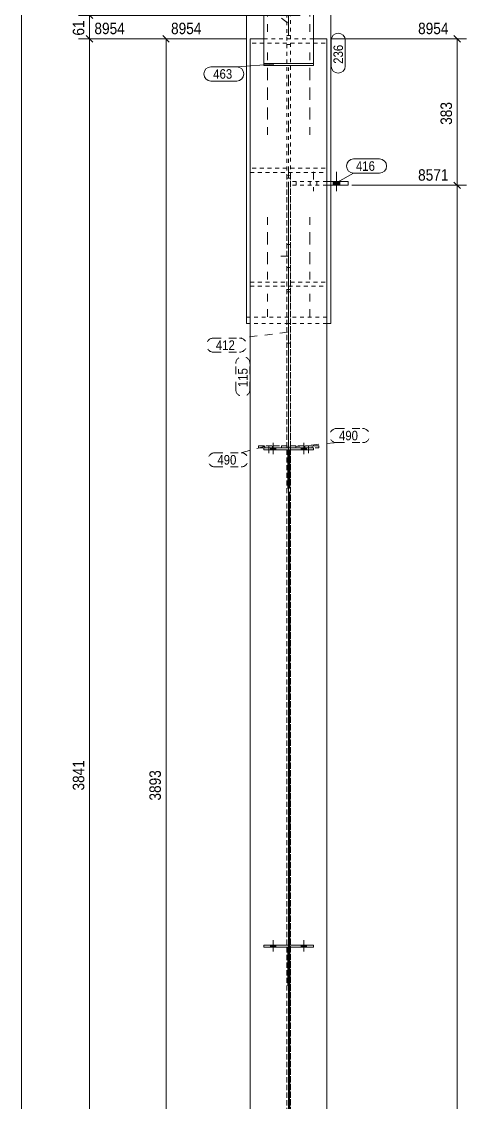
# Model space of a CAD drawing. Header units: millimetres. Extents: x 2 to 579, y 1 to 825.
# Drawn here: x 5 to 121.1, y 399.1 to 681.5 of the extents above; entities that cross this region are included whole.
import ezdxf

# ---------------------------------------------------------------- set-up
doc = ezdxf.new("R2010")
doc.units = ezdxf.units.MM
for name, pattern in [('XKITLINE00', [0]), ('XKITLINE01', [4, 1, -1, 1, -1]), ('XKITLINE02', [4, 2, -2]), ('XKITLINE03', [6, 3, -1, 1, -1])]:
    doc.linetypes.add(name, pattern=pattern)
for name, color, linetype, lineweight in [('Bolt', 3, 'Continuous', 0), ('Dimensions', 7, 'Continuous', 0), ('DrawingSheet', 5, 'Continuous', 0), ('Part', 2, 'Continuous', 0), ('PartMark', 7, 'Continuous', 0)]:
    doc.layers.add(name, color=color, linetype=linetype, lineweight=lineweight)
doc.styles.add('ARIAL', font='ARIAL.TTF')

# ---------------------------------------------------------------- blocks, each defined once
blk = doc.blocks.new('*A54')
at = {"layer": 'Bolt', "color": 3, "linetype": 'XKITLINE02', "lineweight": 0}
for p, q in [((74.2, 623.24), (75.2, 623.24)), ((72.7, 620.24), (76.7, 620.24)), ((74.2, 617.24), (75.2, 617.24))]:
    blk.add_line(p, q, dxfattribs=at)
blk = doc.blocks.new('*A55')
at = {"layer": 'Bolt', "color": 3, "linetype": 'XKITLINE02', "lineweight": 0}
for p, q in [((69.2, 678.87), (69.2, 685.43)), ((80.2, 678.87), (80.2, 685.43)), ((69.2, 667.42), (69.2, 673.97)), ((80.2, 667.42), (80.2, 673.97)), ((69.2, 662.26), (69.2, 668.82)), ((80.2, 662.26), (80.2, 668.82)), ((69.2, 657.1), (69.2, 663.66)), ((80.2, 657.1), (80.2, 663.66)), ((69.2, 651.95), (69.2, 658.5)), ((80.2, 651.95), (80.2, 658.5)), ((69.2, 624.45), (69.2, 631.01)), ((80.2, 624.45), (80.2, 631.01)), ((69.2, 619.29), (69.2, 625.85)), ((80.2, 619.29), (80.2, 625.85)), ((69.2, 614.14), (69.2, 620.69)), ((80.2, 614.14), (80.2, 620.69)), ((69.2, 604.4), (69.2, 610.95)), ((80.2, 604.4), (80.2, 610.95))]:
    blk.add_line(p, q, dxfattribs=at)
blk = doc.blocks.new('*A57')
at = {"layer": 'Bolt'}
for points in [[(71.4, 440.12), (71.4, 439.62), (70, 439.62), (70, 440.12)], [(71.4, 440.12), (71.4, 439.62), (70, 439.62), (70, 440.12)], [(79.4, 440.12), (79.4, 439.62), (78, 439.62), (78, 440.12)], [(79.4, 440.12), (79.4, 439.62), (78, 439.62), (78, 440.12)]]:
    blk.add_hatch(color=3, dxfattribs=at).paths.add_polyline_path(points, flags=17)
at = {"layer": 'Bolt', "color": 3, "linetype": 'XKITLINE00', "lineweight": 0}
for p, q in [((70.7, 438.46), (70.7, 441.46)), ((70.7, 438.46), (70.7, 441.46)), ((78.7, 438.46), (78.7, 441.46)), ((78.7, 438.46), (78.7, 441.46)), ((70, 439.62), (70, 440.12)), ((70, 439.62), (70, 440.12)), ((71.4, 439.62), (71.4, 440.12)), ((71.4, 439.62), (71.4, 440.12)), ((78, 439.62), (78, 440.12)), ((78, 439.62), (78, 440.12)), ((79.4, 439.62), (79.4, 440.12)), ((79.4, 439.62), (79.4, 440.12))]:
    blk.add_line(p, q, dxfattribs=at)
blk = doc.blocks.new('*A60')
at = {"layer": 'Bolt'}
for points in [[(71.4, 570.12), (71.4, 569.62), (70, 569.62), (70, 570.12)], [(71.4, 570.12), (71.4, 569.62), (70, 569.62), (70, 570.12)], [(79.4, 570.12), (79.4, 569.62), (78, 569.62), (78, 570.12)], [(79.4, 570.12), (79.4, 569.62), (78, 569.62), (78, 570.12)]]:
    blk.add_hatch(color=3, dxfattribs=at).paths.add_polyline_path(points, flags=17)
at = {"layer": 'Bolt', "color": 3, "linetype": 'XKITLINE00', "lineweight": 0}
for p, q in [((70.7, 568.46), (70.7, 571.46)), ((70.7, 568.46), (70.7, 571.46)), ((78.7, 568.46), (78.7, 571.46)), ((78.7, 568.46), (78.7, 571.46)), ((70, 569.62), (70, 570.12)), ((70, 569.62), (70, 570.12)), ((71.4, 569.62), (71.4, 570.12)), ((71.4, 569.62), (71.4, 570.12)), ((78, 569.62), (78, 570.12)), ((78, 569.62), (78, 570.12)), ((79.4, 569.62), (79.4, 570.12)), ((79.4, 569.62), (79.4, 570.12))]:
    blk.add_line(p, q, dxfattribs=at)
blk = doc.blocks.new('*A61')
at = {"layer": 'Bolt', "color": 3, "linetype": 'XKITLINE02', "lineweight": 0}
for p, q in [((68.52, 570.12), (68.52, 570.62)), ((69.5, 568.77), (69.5, 571.77)), ((70.48, 570.12), (70.48, 570.62))]:
    blk.add_line(p, q, dxfattribs=at)
blk = doc.blocks.new('*A62')
at = {"layer": 'Bolt', "color": 3, "linetype": 'XKITLINE02', "lineweight": 0}
for p, q in [((78.92, 570.12), (78.92, 570.62)), ((79.9, 568.77), (79.9, 571.77)), ((80.88, 570.12), (80.88, 570.62))]:
    blk.add_line(p, q, dxfattribs=at)
blk = doc.blocks.new('*A65')
at = {"layer": 'Bolt'}
blk.add_hatch(color=3, dxfattribs=at).paths.add_polyline_path([(88.1, 639.74), (88.1, 638.74), (86.3, 638.74), (86.3, 639.74)], flags=17)
blk.add_hatch(color=3, dxfattribs=at).paths.add_polyline_path([(88.1, 639.74), (88.1, 638.74), (86.3, 638.74), (86.3, 639.74)], flags=17)
at = {"layer": 'Bolt', "color": 3, "linetype": 'XKITLINE02', "lineweight": 0}
for p, q in [((81.2, 642.24), (81.2, 637.24)), ((81.2, 642.24), (81.2, 637.24)), ((80.3, 639.74), (80.3, 638.74)), ((80.3, 639.74), (80.3, 638.74)), ((82.1, 639.74), (82.1, 638.74)), ((82.1, 639.74), (82.1, 638.74))]:
    blk.add_line(p, q, dxfattribs=at)
at = {"layer": 'Bolt', "color": 3, "linetype": 'XKITLINE00', "lineweight": 0}
for p, q in [((87.2, 642.24), (87.2, 637.24)), ((87.2, 642.24), (87.2, 637.24)), ((86.3, 639.74), (86.3, 638.74)), ((86.3, 639.74), (86.3, 638.74)), ((88.1, 639.74), (88.1, 638.74)), ((88.1, 639.74), (88.1, 638.74))]:
    blk.add_line(p, q, dxfattribs=at)
blk = doc.blocks.new('*A67')
at = {"layer": 'Part', "color": 2, "linetype": 'XKITLINE00', "lineweight": 0}
for p, q in [((64.7, 677.04), (68.2, 677.04)), ((64.7, 677.04), (64.7, 154.62)), ((84.7, 677.04), (81.2, 677.04)), ((84.7, 677.04), (84.7, 154.62))]:
    blk.add_line(p, q, dxfattribs=at)
at = {"layer": 'Part', "color": 7, "linetype": 'XKITLINE01', "lineweight": 0}
for p, q in [((74.2, 675.92), (64.7, 675.92)), ((81.2, 677.04), (68.2, 677.04)), ((74.2, 154.62), (74.2, 675.92)), ((75.2, 675.92), (75.2, 154.62)), ((75.2, 675.92), (84.7, 675.92)), ((74.2, 643.21), (64.7, 643.21)), ((64.7, 642.09), (84.7, 642.09)), ((75.2, 643.21), (84.7, 643.21))]:
    blk.add_line(p, q, dxfattribs=at)
at = {"layer": 'Part', "color": 7, "linetype": 'XKITLINE03', "lineweight": 0}
blk.add_line((74.7, 154.62), (74.7, 669.56), dxfattribs=at)
blk = doc.blocks.new('*A68')
at = {"layer": 'Part', "color": 2, "linetype": 'XKITLINE00', "lineweight": 0}
for p, q in [((63.7, 685.55), (68.2, 685.55)), ((63.7, 685.55), (63.7, 602.62)), ((63.7, 683.91), (68.2, 683.91)), ((85.7, 685.55), (81.2, 685.55)), ((85.7, 683.91), (81.2, 683.91)), ((85.7, 685.55), (85.7, 639.74)), ((85.7, 638.74), (85.7, 602.62)), ((63.7, 602.62), (64.7, 602.62)), ((85.7, 602.62), (84.7, 602.62))]:
    blk.add_line(p, q, dxfattribs=at)
at = {"layer": 'Part', "color": 7, "linetype": 'XKITLINE01', "lineweight": 0}
for p, q in [((81.2, 685.55), (68.2, 685.55)), ((81.2, 683.91), (68.2, 683.91)), ((85.7, 639.74), (85.7, 638.74)), ((63.7, 604.25), (85.7, 604.25)), ((84.7, 602.62), (64.7, 602.62))]:
    blk.add_line(p, q, dxfattribs=at)
blk = doc.blocks.new('*A71')
at = {"layer": 'Part', "color": 2, "linetype": 'XKITLINE00', "lineweight": 0}
for p, q in [((74.45, 439.62), (74.45, 429.62)), ((74.95, 439.62), (74.95, 429.62)), ((74.45, 429.62), (74.95, 429.62))]:
    blk.add_line(p, q, dxfattribs=at)
at = {"layer": 'Part', "color": 7, "linetype": 'XKITLINE01', "lineweight": 0}
blk.add_line((74.45, 439.62), (74.95, 439.62), dxfattribs=at)
blk.add_line((74.45, 439.62), (74.95, 439.62), dxfattribs=at)
blk = doc.blocks.new('*A72')
at = {"layer": 'Part', "color": 2, "linetype": 'XKITLINE00', "lineweight": 0}
for p, q in [((68.2, 440.12), (68.2, 440.12)), ((68.2, 440.12), (81.2, 440.12)), ((68.2, 440.12), (68.2, 439.62)), ((81.2, 439.62), (68.2, 439.62)), ((81.2, 440.12), (81.2, 440.12)), ((81.2, 440.12), (81.2, 439.62))]:
    blk.add_line(p, q, dxfattribs=at)
at = {"layer": 'Part', "color": 7, "linetype": 'XKITLINE01', "lineweight": 0}
for p, q in [((81.2, 440.12), (68.2, 440.12)), ((81.2, 439.62), (68.2, 439.62))]:
    blk.add_line(p, q, dxfattribs=at)
blk = doc.blocks.new('*A73')
at = {"layer": 'Part', "color": 2, "linetype": 'XKITLINE00', "lineweight": 0}
for p, q in [((68.2, 670.56), (81.2, 670.56)), ((68.2, 670.56), (68.2, 670.06)), ((68.2, 670.06), (81.2, 670.06)), ((81.2, 670.56), (81.2, 670.06))]:
    blk.add_line(p, q, dxfattribs=at)
blk = doc.blocks.new('*A74')
at = {"layer": 'Part', "color": 7, "linetype": 'XKITLINE01', "lineweight": 0}
for p, q in [((74.2, 670.56), (74.2, 683.91)), ((74.2, 683.91), (75.2, 683.91)), ((75.2, 683.91), (75.2, 670.56)), ((74.2, 677.9), (75.2, 677.9)), ((74.2, 675.54), (75.2, 675.54)), ((74.2, 670.56), (75.2, 670.56)), ((75.2, 670.56), (74.2, 670.56))]:
    blk.add_line(p, q, dxfattribs=at)
blk = doc.blocks.new('*A75')
at = {"layer": 'Part', "color": 2, "linetype": 'XKITLINE00', "lineweight": 0}
for p, q in [((68.2, 695.56), (81.2, 695.56)), ((68.2, 695.56), (68.2, 670.56)), ((81.2, 695.56), (81.2, 670.56)), ((81.2, 670.56), (68.2, 670.56))]:
    blk.add_line(p, q, dxfattribs=at)
at = {"layer": 'Part', "color": 7, "linetype": 'XKITLINE01', "lineweight": 0}
for p, q in [((81.2, 695.56), (68.2, 695.56)), ((68.2, 670.56), (81.2, 670.56))]:
    blk.add_line(p, q, dxfattribs=at)
blk = doc.blocks.new('*A76')
at = {"layer": 'Part', "color": 2, "linetype": 'XKITLINE00', "lineweight": 0}
for p, q in [((68.2, 570.12), (68.2, 570.12)), ((68.2, 570.12), (81.2, 570.12)), ((68.2, 570.12), (68.2, 569.62)), ((81.2, 569.62), (68.2, 569.62)), ((81.2, 570.12), (81.2, 570.12)), ((81.2, 570.12), (81.2, 569.62))]:
    blk.add_line(p, q, dxfattribs=at)
at = {"layer": 'Part', "color": 7, "linetype": 'XKITLINE01', "lineweight": 0}
for p, q in [((81.2, 570.12), (68.2, 570.12)), ((81.2, 569.62), (68.2, 569.62))]:
    blk.add_line(p, q, dxfattribs=at)
blk = doc.blocks.new('*A77')
at = {"layer": 'Part', "color": 7, "linetype": 'XKITLINE01', "lineweight": 0}
for p, q in [((66.8, 570.12), (66.8, 570.62)), ((66.8, 570.62), (74.3, 570.62)), ((74.3, 570.62), (66.8, 570.62)), ((72.8, 570.12), (72.8, 570.62)), ((74.3, 570.12), (74.3, 570.62)), ((66.8, 570.12), (74.3, 570.12)), ((74.3, 570.12), (66.8, 570.12)), ((66.8, 570.12), (66.8, 570.12)), ((74.3, 570.12), (74.3, 570.12))]:
    blk.add_line(p, q, dxfattribs=at)
blk = doc.blocks.new('*A78')
at = {"layer": 'Part', "color": 2, "linetype": 'XKITLINE00', "lineweight": 0}
for p, q in [((74.45, 569.62), (74.45, 559.62)), ((74.95, 569.62), (74.95, 559.62)), ((74.45, 559.62), (74.95, 559.62))]:
    blk.add_line(p, q, dxfattribs=at)
at = {"layer": 'Part', "color": 7, "linetype": 'XKITLINE01', "lineweight": 0}
blk.add_line((74.45, 569.62), (74.95, 569.62), dxfattribs=at)
blk.add_line((74.45, 569.62), (74.95, 569.62), dxfattribs=at)
blk = doc.blocks.new('*A79')
at = {"layer": 'Part', "color": 7, "linetype": 'XKITLINE01', "lineweight": 0}
for p, q in [((82.6, 570.62), (75.1, 570.62)), ((75.1, 570.62), (75.1, 570.62)), ((75.1, 570.62), (82.6, 570.62)), ((75.1, 570.12), (75.1, 570.62)), ((76.6, 570.12), (76.6, 570.62)), ((82.6, 570.62), (82.6, 570.62)), ((82.6, 570.62), (82.6, 570.12)), ((82.6, 570.12), (75.1, 570.12)), ((82.6, 570.12), (75.1, 570.12))]:
    blk.add_line(p, q, dxfattribs=at)
blk = doc.blocks.new('*A84')
at = {"layer": 'Part', "color": 7, "linetype": 'XKITLINE01', "lineweight": 0}
for p, q in [((75.2, 611.54), (74.2, 611.54)), ((74.2, 611.54), (74.2, 597.49)), ((74.2, 610.91), (75.2, 610.91)), ((75.2, 611.54), (75.2, 597.49)), ((74.2, 602.62), (75.2, 602.62)), ((75.2, 597.49), (74.2, 597.49))]:
    blk.add_line(p, q, dxfattribs=at)
blk = doc.blocks.new('*A85')
at = {"layer": 'Part', "color": 7, "linetype": 'XKITLINE01', "lineweight": 0}
for p, q in [((74.2, 641.26), (74.2, 242.09)), ((75.2, 641.24), (74.2, 641.26)), ((75.2, 641.24), (75.2, 242.09)), ((74.2, 640.62), (75.2, 640.62)), ((64.7, 613.45), (64.7, 241.91)), ((64.7, 613.45), (74.2, 613.45)), ((75.2, 613.45), (84.7, 613.45)), ((84.7, 241.91), (84.7, 613.45)), ((64.7, 612.4), (84.7, 612.4))]:
    blk.add_line(p, q, dxfattribs=at)
at = {"layer": 'Part', "color": 7, "linetype": 'XKITLINE03', "lineweight": 0}
blk.add_line((74.7, 638.66), (74.7, 445.48), dxfattribs=at)
blk = doc.blocks.new('*A89')
at = {"layer": 'Part', "color": 7, "linetype": 'XKITLINE01', "lineweight": 0}
for p, q in [((75.2, 639.74), (75.2, 638.74)), ((84.7, 639.74), (75.2, 639.74)), ((84.7, 638.74), (75.2, 638.74)), ((76.7, 639.74), (76.7, 638.74))]:
    blk.add_line(p, q, dxfattribs=at)
at = {"layer": 'Part', "color": 2, "linetype": 'XKITLINE00', "lineweight": 0}
for p, q in [((90.2, 639.74), (84.7, 639.74)), ((90.2, 638.74), (84.7, 638.74)), ((90.2, 639.74), (90.2, 638.74))]:
    blk.add_line(p, q, dxfattribs=at)
blk = doc.blocks.new('*A136')
at = {"layer": 'DrawingSheet', "color": 5, "linetype": 'XKITLINE00', "lineweight": 0}
blk.add_line((5, 825), (5, 5), dxfattribs=at)
blk = doc.blocks.new('*A218')
at = {"layer": 'Dimensions', "color": 7, "linetype": 'XKITLINE00', "lineweight": 0}
for p, q in [((63.7, 677.04), (19.85, 677.04)), ((21.85, 677.89), (23.55, 676.19)), ((22.7, 292.98), (22.7, 677.04))]:
    blk.add_line(p, q, dxfattribs=at)
at = {"layer": 'Dimensions', "color": 3}
blk.add_point((22.7, 677.04), dxfattribs=at)
at = {"layer": 'Dimensions', "color": 3, "style": 'ARIAL', "width": 0.85}
blk.add_text('8954', height=3, dxfattribs=at).set_placement((24, 678.24))
blk.add_text('3841', height=3, rotation=90.0002, dxfattribs=at).set_placement((21.35, 480.56))
blk = doc.blocks.new('*A219')
at = {"layer": 'Dimensions', "color": 7, "linetype": 'XKITLINE00', "lineweight": 0}
for p, q in [((91.2, 638.74), (121.1, 638.74)), ((117.85, 639.59), (119.55, 637.89)), ((118.7, 95.62), (118.7, 638.74))]:
    blk.add_line(p, q, dxfattribs=at)
at = {"layer": 'Dimensions', "color": 3}
blk.add_point((118.7, 638.74), dxfattribs=at)
at = {"layer": 'Dimensions', "color": 3, "style": 'ARIAL', "width": 0.85}
blk.add_text('8571', height=3, dxfattribs=at).set_placement((108.5, 639.94))
blk = doc.blocks.new('*A220')
at = {"layer": 'Dimensions', "color": 7, "linetype": 'XKITLINE00', "lineweight": 0}
for p, q in [((63.7, 677.04), (39.85, 677.04)), ((41.85, 677.89), (43.55, 676.19)), ((42.7, 287.75), (42.7, 677.04))]:
    blk.add_line(p, q, dxfattribs=at)
at = {"layer": 'Dimensions', "color": 3}
blk.add_point((42.7, 677.04), dxfattribs=at)
at = {"layer": 'Dimensions', "color": 3, "style": 'ARIAL', "width": 0.85}
blk.add_text('8954', height=3, dxfattribs=at).set_placement((44, 678.24))
blk.add_text('3893', height=3, rotation=90.0002, dxfattribs=at).set_placement((41.35, 477.94))
blk = doc.blocks.new('*A221')
at = {"layer": 'Dimensions', "color": 7, "linetype": 'XKITLINE00', "lineweight": 0}
for p, q in [((74.7, 558.62), (74.7, 197.22)), ((74.95, 558.62), (74.95, 197.22))]:
    blk.add_line(p, q, dxfattribs=at)
blk = doc.blocks.new('*A248')
at = {"layer": 'Dimensions', "color": 7, "linetype": 'XKITLINE00', "lineweight": 0}
for p, q in [((21.85, 684.01), (23.55, 682.31)), ((77.7, 683.16), (19.85, 683.16)), ((22.7, 677.04), (22.7, 683.16)), ((63.7, 677.04), (19.85, 677.04)), ((21.85, 677.89), (23.55, 676.19))]:
    blk.add_line(p, q, dxfattribs=at)
at = {"layer": 'Dimensions', "color": 3}
for p in [(22.7, 683.16), (22.7, 677.04)]:
    blk.add_point(p, dxfattribs=at)
at = {"layer": 'Dimensions', "color": 3, "style": 'ARIAL', "width": 0.85}
blk.add_text('9015', height=3, dxfattribs=at).set_placement((24, 684.36))
blk.add_text('61', height=3, rotation=90.0002, dxfattribs=at).set_placement((21.35, 677.87))
blk = doc.blocks.new('*A250')
at = {"layer": 'Dimensions', "color": 7, "linetype": 'XKITLINE00', "lineweight": 0}
for p, q in [((85.7, 677.04), (121.1, 677.04)), ((117.85, 677.89), (119.55, 676.19)), ((118.7, 638.74), (118.7, 677.04)), ((91.2, 638.74), (121.1, 638.74)), ((117.85, 639.59), (119.55, 637.89))]:
    blk.add_line(p, q, dxfattribs=at)
at = {"layer": 'Dimensions', "color": 3}
for p in [(118.7, 677.04), (118.7, 638.74)]:
    blk.add_point(p, dxfattribs=at)
at = {"layer": 'Dimensions', "color": 3, "style": 'ARIAL', "width": 0.85}
blk.add_text('8954', height=3, dxfattribs=at).set_placement((108.5, 678.24))
blk.add_text('383', height=3, rotation=90.0002, dxfattribs=at).set_placement((117.35, 654.55))
blk = doc.blocks.new('*A251')
at = {"layer": 'Dimensions', "color": 7, "linetype": 'XKITLINE00', "lineweight": 0}
for p, q in [((71.55, 712.46), (69.85, 710.77)), ((70.7, 693.16), (70.7, 714.47)), ((75.55, 712.46), (73.85, 710.77)), ((74.7, 678.04), (74.7, 714.47)), ((70.7, 711.62), (74.7, 711.62))]:
    blk.add_line(p, q, dxfattribs=at)
at = {"layer": 'Dimensions', "color": 3}
for p in [(70.7, 711.62), (74.7, 711.62)]:
    blk.add_point(p, dxfattribs=at)
at = {"layer": 'Dimensions', "color": 3, "style": 'ARIAL', "width": 0.85}
blk.add_text('40', height=3, dxfattribs=at).set_placement((70.47, 712.97))
blk = doc.blocks.new('*A252')
at = {"layer": 'Dimensions', "color": 7, "linetype": 'XKITLINE00', "lineweight": 0}
for p, q in [((75.55, 712.46), (73.85, 710.77)), ((74.7, 678.04), (74.7, 714.02)), ((79.55, 712.46), (77.85, 710.77)), ((78.7, 693.16), (78.7, 714.02)), ((74.7, 711.62), (78.7, 711.62))]:
    blk.add_line(p, q, dxfattribs=at)
at = {"layer": 'Dimensions', "color": 3}
for p in [(74.7, 711.62), (78.7, 711.62)]:
    blk.add_point(p, dxfattribs=at)
at = {"layer": 'Dimensions', "color": 3, "style": 'ARIAL', "width": 0.85}
blk.add_text('40', height=3, dxfattribs=at).set_placement((74.47, 707.27))
blk = doc.blocks.new('*A254')
at = {"layer": 'PartMark', "color": 7, "linetype": 'XKITLINE00', "lineweight": 0}
for p, q in [((91.67, 645.62), (98.43, 645.62)), ((87.42, 639.53), (91.67, 641.92)), ((91.67, 641.92), (98.43, 641.92))]:
    blk.add_line(p, q, dxfattribs=at)
for centre, start, end in [((91.67, 643.77), 90, 270), ((98.43, 643.77), 270, 90)]:
    blk.add_arc(centre, 1.85, start, end, dxfattribs=at)
at = {"layer": 'PartMark', "color": 3, "style": 'ARIAL', "width": 0.85}
blk.add_text('416', height=2.5, dxfattribs=at).set_placement((92.27, 642.52))
blk = doc.blocks.new('*A255')
at = {"layer": 'PartMark', "color": 7, "linetype": 'XKITLINE02', "lineweight": 0}
for p, q in [((60.9, 585.39), (60.9, 592.15)), ((64.6, 585.39), (64.6, 592.15))]:
    blk.add_line(p, q, dxfattribs=at)
for centre, start, end in [((62.75, 592.15), 0, 180), ((62.75, 585.39), 180, 0)]:
    blk.add_arc(centre, 1.85, start, end, dxfattribs=at)
at = {"layer": 'PartMark', "color": 3, "style": 'ARIAL', "width": 0.85}
blk.add_text('115', height=2.5, rotation=90.0002, dxfattribs=at).set_placement((64, 585.99))
blk = doc.blocks.new('*A256')
at = {"layer": 'PartMark', "color": 7, "linetype": 'XKITLINE02', "lineweight": 0}
for p, q in [((74.43, 600.33), (61.87, 598.82)), ((55.11, 598.82), (61.87, 598.82)), ((55.11, 595.12), (61.87, 595.12))]:
    blk.add_line(p, q, dxfattribs=at)
for centre, start, end in [((55.11, 596.97), 90, 270), ((61.87, 596.97), 270, 90)]:
    blk.add_arc(centre, 1.85, start, end, dxfattribs=at)
at = {"layer": 'PartMark', "color": 3, "style": 'ARIAL', "width": 0.85}
blk.add_text('412', height=2.5, dxfattribs=at).set_placement((55.71, 595.72))
blk = doc.blocks.new('*A257')
at = {"layer": 'PartMark', "color": 7, "linetype": 'XKITLINE02', "lineweight": 0}
for p, q in [((87.25, 575.18), (94.02, 575.18)), ((76.63, 570.49), (87.25, 571.48)), ((87.25, 571.48), (94.02, 571.48))]:
    blk.add_line(p, q, dxfattribs=at)
for centre, start, end in [((87.25, 573.33), 90, 270), ((94.02, 573.33), 270, 90)]:
    blk.add_arc(centre, 1.85, start, end, dxfattribs=at)
at = {"layer": 'PartMark', "color": 3, "style": 'ARIAL', "width": 0.85}
blk.add_text('490', height=2.5, dxfattribs=at).set_placement((87.85, 572.08))
blk = doc.blocks.new('*A258')
at = {"layer": 'PartMark', "color": 7, "linetype": 'XKITLINE02', "lineweight": 0}
for p, q in [((55.5, 568.84), (62.27, 568.84)), ((68.33, 570.49), (62.27, 568.84)), ((55.5, 565.14), (62.27, 565.14))]:
    blk.add_line(p, q, dxfattribs=at)
for centre, start, end in [((55.5, 566.99), 90, 270), ((62.27, 566.99), 270, 90)]:
    blk.add_arc(centre, 1.85, start, end, dxfattribs=at)
at = {"layer": 'PartMark', "color": 3, "style": 'ARIAL', "width": 0.85}
blk.add_text('490', height=2.5, dxfattribs=at).set_placement((56.1, 565.74))
blk = doc.blocks.new('*A260')
at = {"layer": 'PartMark', "color": 7, "linetype": 'XKITLINE02', "lineweight": 0}
for p, q in [((59.18, 691.55), (65.94, 691.55)), ((59.18, 687.85), (65.94, 687.85)), ((74.43, 681.21), (65.94, 687.85))]:
    blk.add_line(p, q, dxfattribs=at)
for centre, start, end in [((59.18, 689.7), 90, 270), ((65.94, 689.7), 270, 90)]:
    blk.add_arc(centre, 1.85, start, end, dxfattribs=at)
at = {"layer": 'PartMark', "color": 3, "style": 'ARIAL', "width": 0.85}
blk.add_text('386', height=2.5, dxfattribs=at).set_placement((59.78, 688.45))
blk = doc.blocks.new('*A261')
at = {"layer": 'PartMark', "color": 7, "linetype": 'XKITLINE00', "lineweight": 0}
for p, q in [((54.41, 669.69), (61.17, 669.69)), ((70.83, 670.43), (61.17, 669.69)), ((54.41, 665.99), (61.17, 665.99))]:
    blk.add_line(p, q, dxfattribs=at)
for centre, start, end in [((54.41, 667.84), 90, 270), ((61.17, 667.84), 270, 90)]:
    blk.add_arc(centre, 1.85, start, end, dxfattribs=at)
at = {"layer": 'PartMark', "color": 3, "style": 'ARIAL', "width": 0.85}
blk.add_text('463', height=2.5, dxfattribs=at).set_placement((55.01, 666.59))
blk = doc.blocks.new('*A262')
at = {"layer": 'PartMark', "color": 7, "linetype": 'XKITLINE00', "lineweight": 0}
for p, q in [((85.8, 669.9), (85.8, 676.66)), ((89.5, 669.9), (89.5, 676.66))]:
    blk.add_line(p, q, dxfattribs=at)
for centre, start, end in [((87.65, 676.66), 0, 180), ((87.65, 669.9), 180, 0)]:
    blk.add_arc(centre, 1.85, start, end, dxfattribs=at)
at = {"layer": 'PartMark', "color": 3, "style": 'ARIAL', "width": 0.85}
blk.add_text('236', height=2.5, rotation=90.0002, dxfattribs=at).set_placement((88.9, 670.5))

msp = doc.modelspace()

# ---------------------------------------------------------------- block references
at = {"lineweight": 0}
for name in ['*A136', '*A251', '*A252', '*A75', '*A260', '*A248', '*A68', '*A55', '*A74', '*A218', '*A220', '*A250', '*A262', '*A261', '*A73', '*A254', '*A85', '*A65', '*A219', '*A89', '*A54', '*A84', '*A256', '*A255', '*A257', '*A77', '*A61', '*A60', '*A79', '*A62', '*A258', '*A76', '*A78', '*A221', '*A57', '*A72', '*A71']:
    msp.add_blockref(name, (0, 0), dxfattribs=at)
at = {"layer": 'Part', "lineweight": 0}
msp.add_blockref('*A67', (0, 0), dxfattribs=at)

doc.saveas('drawing.dxf')
